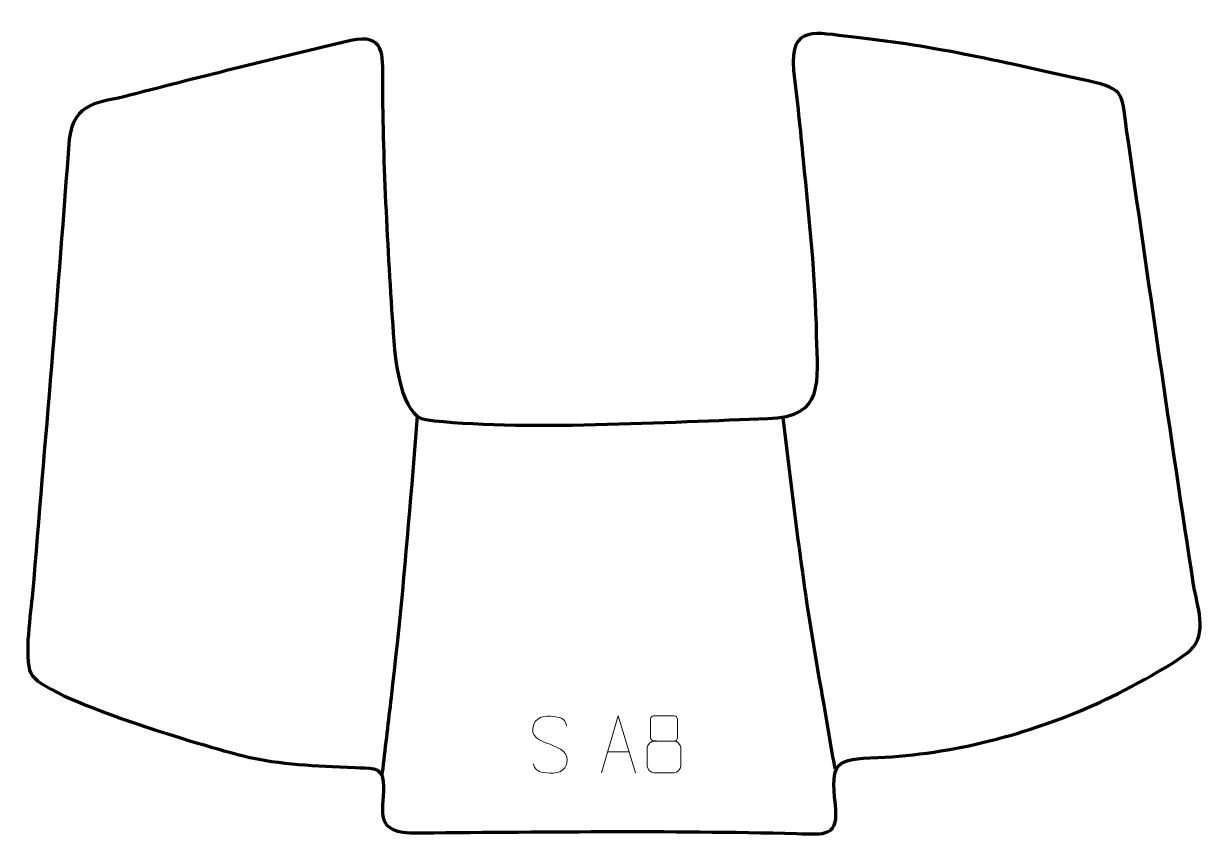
# Model space of a CAD drawing. Header units: millimetres. Extents: x -58 to 461, y -430 to -73.
import ezdxf

# ---------------------------------------------------------------- set-up
doc = ezdxf.new("R2010")
doc.units = ezdxf.units.MM
doc.header["$MEASUREMENT"] = 0
for name, color, linetype in [('layer 1', 7, 'Continuous'), ('layer 2', 7, 'Continuous'), ('layer 3', 7, 'Continuous')]:
    doc.layers.add(name, color=color, linetype=linetype)

msp = doc.modelspace()

# ---------------------------------------------------------------- linework, layer by layer
at = {"layer": 'layer 1', "color": 250, "lineweight": 9}
for points, knots in [([(172.5441, -389.4071), (168.2958, -387.9367), (163.3877, -386.1409), (165.3928, -380.6206), (165.3928, -380.6206), (166.8963, -376.4807), (172.1099, -376.8692), (175.7135, -377.4703), (175.7135, -377.4703), (178.5741, -377.9475), (179.4388, -379.1607), (179.7494, -381.2448)], [0, 0, 0, 0, 0.25, 0.25, 0.25, 0.25, 0.5, 0.5, 0.5, 0.5, 1, 1, 1, 1]), ([(195.0736, -401.8839), (195.0736, -401.8839), (202.4446, -376.9304), (202.4446, -376.9304), (202.4446, -376.9304), (202.4446, -376.9304), (210.0145, -401.8839), (210.0145, -401.8839)], [0, 0, 0, 0, 0.33333333, 0.33333333, 0.33333333, 0.33333333, 1, 1, 1, 1]), ([(216.5907, -378.3963), (216.5907, -380.6093), (216.5907, -384.2916), (216.5907, -386.5049), (216.5907, -386.5049), (216.6057, -387.0123), (217.4131, -387.9437), (218.1132, -387.9425), (218.1132, -387.9425), (221.0831, -387.9423), (224.0533, -388.0272), (227.0237, -388.0275), (227.0237, -388.0275), (227.8208, -388.0233), (228.5415, -387.233), (228.5389, -386.5123), (228.5389, -386.5123), (228.5386, -384.2963), (228.5386, -380.6116), (228.5389, -378.3963), (228.5389, -378.3963), (228.5204, -377.6855), (227.909, -376.9251), (227.0751, -376.9325), (227.0751, -376.9325), (224.058, -376.9328), (221.0411, -376.9328), (218.0245, -376.9325), (218.0245, -376.9325), (217.3981, -376.9249), (216.574, -377.6359), (216.5907, -378.3963)], [0, 0, 0, 0, 0.11111111, 0.11111111, 0.11111111, 0.11111111, 0.22222222, 0.22222222, 0.22222222, 0.22222222, 0.33333333, 0.33333333, 0.33333333, 0.33333333, 0.44444444, 0.44444444, 0.44444444, 0.44444444, 0.55555556, 0.55555556, 0.55555556, 0.55555556, 0.66666667, 0.66666667, 0.66666667, 0.66666667, 0.77777778, 0.77777778, 0.77777778, 0.77777778, 1, 1, 1, 1]), ([(172.5441, -389.4072), (176.5627, -391.0539), (181.5922, -392.9422), (179.7582, -398.3025), (179.7582, -398.3025), (178.2984, -402.5689), (173.3876, -402.3122), (169.6615, -401.7575), (169.6615, -401.7575), (166.9115, -401.3477), (165.6906, -400.1342), (165.3126, -398.022)], [0, 0, 0, 0, 0.25, 0.25, 0.25, 0.25, 0.5, 0.5, 0.5, 0.5, 1, 1, 1, 1]), ([(215.1319, -390.9145), (215.1319, -394.0853), (215.1319, -395.7874), (215.1319, -398.9588), (215.1319, -398.9588), (215.1234, -400.1807), (216.8213, -401.8734), (218.0739, -401.8819), (218.0739, -401.8819), (221.057, -401.8816), (224.0403, -401.8816), (227.0237, -401.8819), (227.0237, -401.8819), (228.347, -401.8702), (229.9674, -400.2486), (229.9563, -398.9494), (229.9563, -398.9494), (229.956, -395.7812), (229.956, -394.0824), (229.9563, -390.9145), (229.9563, -390.9145), (229.8866, -389.5341), (228.3088, -387.9555), (227.0034, -387.9616), (227.0034, -387.9616), (224.0268, -387.9619), (221.0502, -387.9619), (218.0739, -387.9616), (218.0739, -387.9616), (216.9944, -387.9552), (215.1481, -389.5341), (215.1319, -390.9145)], [0, 0, 0, 0, 0.11111111, 0.11111111, 0.11111111, 0.11111111, 0.22222222, 0.22222222, 0.22222222, 0.22222222, 0.33333333, 0.33333333, 0.33333333, 0.33333333, 0.44444444, 0.44444444, 0.44444444, 0.44444444, 0.55555556, 0.55555556, 0.55555556, 0.55555556, 0.66666667, 0.66666667, 0.66666667, 0.66666667, 0.77777778, 0.77777778, 0.77777778, 0.77777778, 1, 1, 1, 1])]:
    msp.add_open_spline(points, degree=3, knots=knots, dxfattribs=at)
msp.add_open_spline([(197.7962, -392.6345), (197.7962, -392.6345), (207.2919, -392.6345), (207.2919, -392.6345)], degree=3, dxfattribs=at)
at = {"layer": 'layer 2', "color": 142, "lineweight": 158}
for points, knots in [([(114.2603, -245.3994), (113.4466, -255.3374), (112.6328, -265.2753), (111.819, -275.2133), (111.819, -275.2133), (109.2305, -306.8704), (106.4825, -337.3169), (102.7582, -368.8912), (102.7582, -368.8912), (101.5349, -379.2626), (100.3125, -389.6341), (99.0893, -400.0056), (99.0893, -400.0056), (99.0893, -400.0056), (98.9145, -401.4872), (98.9145, -401.4872), (98.9145, -401.4872), (98.9145, -401.4872), (98.7398, -402.9688), (98.7398, -402.9688)], [0, 0, 0, 0, 0.16666667, 0.16666667, 0.16666667, 0.16666667, 0.33333333, 0.33333333, 0.33333333, 0.33333333, 0.5, 0.5, 0.5, 0.5, 0.66666667, 0.66666667, 0.66666667, 0.66666667, 1, 1, 1, 1]), ([(274.6987, -246.0022), (279.4514, -284.7152), (283.7078, -321.7274), (290.5997, -360.2323), (290.5997, -360.2323), (291.3035, -364.1651), (291.9994, -368.098), (292.6819, -372.0346), (292.6819, -372.0346), (294.2909, -381.3988), (295.9001, -390.7629), (297.5091, -400.1271)], [0, 0, 0, 0, 0.25, 0.25, 0.25, 0.25, 0.5, 0.5, 0.5, 0.5, 1, 1, 1, 1])]:
    msp.add_open_spline(points, degree=3, knots=knots, dxfattribs=at)
at = {"layer": 'layer 3', "color": 242, "lineweight": 158}
msp.add_open_spline([(283.6597, -132.9107), (282.3917, -119.5886), (281.0579, -106.8989), (279.4372, -93.6101), (279.4372, -93.6101), (277.5907, -73.2361), (289.7867, -77.4207), (304.7592, -79.0289), (304.7592, -79.0289), (343.0841, -83.1452), (371.2874, -90.1064), (408.7893, -98.3346), (408.7893, -98.3346), (425.5133, -102.0018), (423.4096, -104.4518), (425.6491, -119.8277), (425.6491, -119.8277), (435.3326, -186.3235), (444.7522, -252.9741), (455.0374, -319.3711), (455.0374, -319.3711), (456.4255, -328.3323), (461.4977, -341.0332), (453.5295, -348.1754), (453.5295, -348.1754), (446.0612, -354.8696), (422.1173, -367.2474), (412.3798, -371.6291), (412.3798, -371.6291), (382.5226, -385.0646), (349.1525, -393.7753), (316.3876, -395.1911), (316.3876, -395.1911), (297.71, -395.7535), (295.729, -397.1932), (297.8005, -415.8599), (297.8005, -415.8599), (299.4866, -430.1999), (293.3219, -428.8813), (280.8469, -428.5518), (280.8469, -428.5518), (224.6352, -427.0671), (167.2761, -427.8702), (110.9453, -428.2707), (110.9453, -428.2707), (94.1233, -427.0725), (100.2154, -417.7461), (99.3672, -405.6525), (99.3672, -405.6525), (98.8871, -398.8053), (92.7391, -399.9335), (86.9682, -399.5953), (86.9682, -399.5953), (68.5445, -398.5706), (55.8121, -398.7217), (37.4685, -394.368), (37.4685, -394.368), (22.5224, -390.6262), (-50.2838, -369.3788), (-55.3701, -358.2575), (-55.3701, -358.2575), (-58.4928, -351.4296), (-55.3667, -331.3096), (-54.6283, -323.1697), (-54.6283, -323.1697), (-49.1541, -256.803), (-43.3534, -190.3652), (-38.5555, -123.9507), (-38.5555, -123.9507), (-36.155, -107.0837), (-26.0683, -108.3468), (-11.8471, -104.6361), (-11.8471, -104.6361), (20.9026, -96.0115), (52.3173, -88.5176), (85.1045, -80.5823), (85.1045, -80.5823), (100.122, -77.5747), (99.1454, -86.5193), (99.1541, -98.4176), (99.1541, -98.4176), (99.1809, -134.8143), (101.6027, -175.9335), (104.0835, -212.4838), (104.0835, -212.4838), (104.7359, -221.1032), (107.3667, -245.5368), (118.0532, -247.0995), (118.0532, -247.0995), (158.1138, -252.2545), (226.55, -247.8716), (267.9516, -246.6629), (267.9516, -246.6629), (293.2479, -245.9242), (289.7615, -230.127), (289.4182, -210.0734), (289.4182, -210.0734), (288.9598, -183.2937), (286.2129, -159.674), (283.6597, -132.9107)], degree=3, knots=[0, 0, 0, 0, 0.03846154, 0.03846154, 0.03846154, 0.03846154, 0.07692308, 0.07692308, 0.07692308, 0.07692308, 0.11538462, 0.11538462, 0.11538462, 0.11538462, 0.15384615, 0.15384615, 0.15384615, 0.15384615, 0.19230769, 0.19230769, 0.19230769, 0.19230769, 0.23076923, 0.23076923, 0.23076923, 0.23076923, 0.26923077, 0.26923077, 0.26923077, 0.26923077, 0.30769231, 0.30769231, 0.30769231, 0.30769231, 0.34615385, 0.34615385, 0.34615385, 0.34615385, 0.38461538, 0.38461538, 0.38461538, 0.38461538, 0.42307692, 0.42307692, 0.42307692, 0.42307692, 0.46153846, 0.46153846, 0.46153846, 0.46153846, 0.5, 0.5, 0.5, 0.5, 0.53846154, 0.53846154, 0.53846154, 0.53846154, 0.57692308, 0.57692308, 0.57692308, 0.57692308, 0.61538462, 0.61538462, 0.61538462, 0.61538462, 0.65384615, 0.65384615, 0.65384615, 0.65384615, 0.69230769, 0.69230769, 0.69230769, 0.69230769, 0.73076923, 0.73076923, 0.73076923, 0.73076923, 0.76923077, 0.76923077, 0.76923077, 0.76923077, 0.80769231, 0.80769231, 0.80769231, 0.80769231, 0.84615385, 0.84615385, 0.84615385, 0.84615385, 0.88461538, 0.88461538, 0.88461538, 0.88461538, 0.92307692, 0.92307692, 0.92307692, 0.92307692, 1, 1, 1, 1], dxfattribs=at)

doc.saveas('drawing.dxf')
